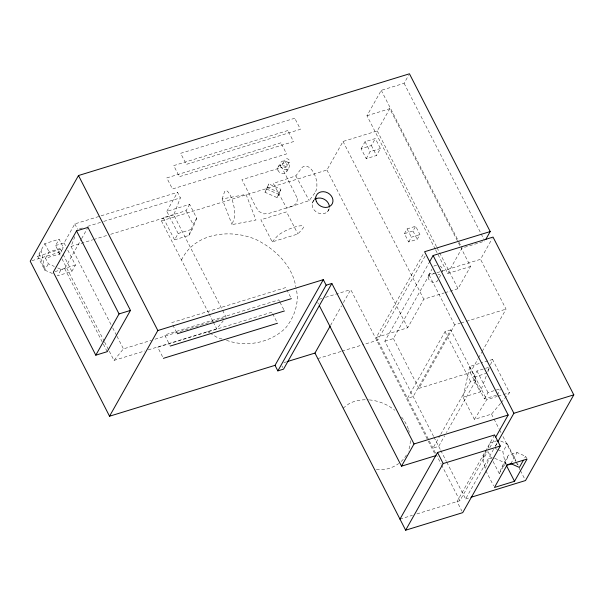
<?xml version="1.0" encoding="UTF-8"?>
<svg xmlns="http://www.w3.org/2000/svg" width="604" height="604" viewBox="0 0 604 604"><rect width="100%" height="100%" fill="white"/><g stroke="black" fill="none" stroke-linecap="round" stroke-linejoin="round"><path stroke-width="0.45" stroke-dasharray="3.02 2.27" d="M500.535 403.396L491.513 414.118L474.397 419.38L463.064 397.236L469.723 366.477L480.256 363.238M222.144 198.988L224.378 192.246A14.889 4.168 75.8 0 1 231.574 198.316A14.889 4.168 75.8 0 1 234.299 217.863L232.064 224.605L255.975 220.007L246.054 194.39L222.144 198.988L232.064 224.605M463.064 397.236L480.18 391.973L486.53 375.28M487.866 371.762L489.202 368.251M490.539 364.733L492.547 359.463L481.131 362.974M110.993 324.537L71.03 246.477L75.674 234.541M154.986 339.191L226.168 317.304L173.748 214.903L180.377 197.855L177.538 192.321L100.815 215.9M174.571 239.848L188.833 235.462L193.144 224.529L196.723 218.18L189.641 204.341L166.81 211.362L178.15 233.499L174.571 239.848L163.239 217.704L186.062 210.69L189.641 204.341M188.833 235.462L192.412 229.112L196.723 218.18M265.013 192.276L268.833 183.948L280.913 189.301L278.882 194.45L277.093 197.629L265.013 192.276L268.833 183.948M277.093 197.629L280.913 189.301M492.23 457.779L489.074 458.753L485.012 469.059L482.792 458.059L485.669 450.773M487.904 448.508L490.138 442.838L497.945 440.437M493.106 461.539L499.281 473.596L502.151 466.303L508.409 455.197L517.084 452.532L525.623 456.314L526.688 458.391M499.281 473.596L505.54 462.49L508.409 455.197M52.465 273.536L44.779 270.139L37.697 256.3L44.847 243.601L59.116 239.214L63.367 247.519L59.788 253.869L45.519 258.255L48.358 263.789L54.33 266.44M45.519 258.255L49.098 251.906L63.367 247.519M59.788 253.869L55.538 245.564L59.116 239.214M39.124 253.756L44.779 270.139L48.358 263.789M31.982 260.679L58.731 252.457L60.521 249.278L62.71 253.559M55.538 245.564L64.1 242.936L74.828 223.895L99.917 216.179M75.432 265.073L61.163 269.459L57.591 275.809L71.853 271.423L75.432 265.073L67.354 249.301M55.055 271.611L64.711 268.644L81.125 239.524M81.578 238.708L87.505 228.199M208.607 313.008L161.449 220.883L163.239 217.704M166.81 211.362L177.538 192.321M277.878 167.399L280.271 163.148M282.627 163.903L285.02 159.652M286.877 166.372A2.454 2.046 29.4 0 0 284.59 162.989A2.454 2.046 29.4 0 0 282.793 166.047A2.454 2.046 29.4 0 0 286.877 166.372L289.263 162.121A2.454 2.046 29.4 0 0 286.983 158.739A2.454 2.046 29.4 0 0 285.186 161.797A2.454 2.046 29.4 0 0 289.263 162.121M286.84 171.362L289.233 167.119M161.449 220.883L326.93 170.011L343.027 141.449L377.266 130.925L389.784 108.705L460.776 247.398M313.921 200.166L314.82 198.58M312.298 203.08L315.877 196.738M435.257 249.15L366.96 115.726L381.26 90.336L404.091 83.322L408.561 75.387M361.124 148.697L365.058 141.713L375.326 138.558L380.429 148.524L376.496 155.507L366.22 158.663L361.124 148.697L371.392 145.541L375.326 138.558M327.579 211.642L329.369 208.471M366.22 158.663L370.154 151.68L380.429 148.524M330.562 325.397L341.562 305.873M343.397 302.619L350.735 289.595L434.88 453.981M404.423 233.657L407.111 228.893L415.665 226.266L419.916 234.563L417.236 239.327L408.674 241.962L404.423 233.657L412.985 231.022L415.665 226.266M408.674 241.962L411.362 237.198L419.916 234.563M435.537 453.136L376.307 337.417L424.129 252.548M425.08 256.134L377.719 340.188L362.521 344.861M433.581 436.405L384.846 341.2L428.991 262.853M428.379 275.59L431.958 269.248M384.846 341.2L393.4 338.565L429.165 275.092L480.527 259.305L492.147 238.678M376.307 337.417L407.692 327.768L423.781 299.207L443.978 293M439.38 277.493L440.724 275.107M435.688 249.988L447.715 273.484L462.022 248.093L484.846 241.079M444.854 292.729L458.021 288.682L470.539 266.47L461.199 248.229M450.735 329.905L445.027 331.664L407.474 398.308L413.181 396.556L450.735 329.905L476.231 379.727L446.469 432.555M393.4 338.565L418.904 388.387L454.669 324.914L460.074 323.253M418.904 388.387L470.267 372.6L478.066 358.753M478.519 357.946L481.735 352.245M482.196 351.43L506.031 309.127L480.527 259.305M440.301 435.122L432.977 448.123L438.685 446.371L444.635 435.809M440.761 434.306L470.531 381.479L476.231 379.727M496.435 395.227L484.453 398.912L473.4 377.326L476.979 370.977L484.68 368.606M489.368 367.821L486.243 373.378L473.4 377.326M484.453 398.912L488.024 392.562L500.014 388.878M497.288 394.963L500.422 389.414M494.593 434.948L457.039 501.592L461.901 511.082M482.792 458.059L486.371 451.709M416.919 513.921L459.893 500.716L487.481 451.747M489.784 447.67L494.842 438.693M446.801 462.234L465.601 498.957L493.649 449.18M495.491 445.911L497.326 442.649M495.235 446.515L497.469 442.551M505.956 464.559L505.103 462.883L502.883 451.883L507.352 443.948L499.667 440.55M510.825 463.638L517.084 452.532M524.733 457.9L525.623 456.314M474.397 419.38L486.726 399.689L497.258 396.451M181.494 260.045C194.601 232.54 230.736 228.501 256.255 239.637C274.948 248.976 292.366 265.413 295.786 286.794M314.843 192.948L309.203 200.581L286.651 208.131L273.287 183.412L295.839 175.87L301.479 168.237A14.889 8.109 74.8 0 1 313.808 172.955A14.889 8.109 74.8 0 1 314.843 192.948M109.286 351.211L113.99 360.399L123.45 348.886L151.385 340.294M148.214 349.875L216.7 328.818L223.208 320.905M501.131 402.679L509.549 392.675L492.547 359.463M272.215 241.902L277.04 236.451A14.889 3.428 -23.6 0 1 294.692 227.051A14.889 3.428 -23.6 0 1 302.717 228.554L297.893 234.005L272.215 241.902L260.883 219.758L286.56 211.868L297.893 234.005M343.14 408.1L349.376 403.472A40.075 33.454 29.4 0 1 368.417 399.84M366.96 115.726L389.784 108.705M79.464 228.871L83.065 227.768M87.572 226.379L102.891 221.676M103.79 221.396L180.377 197.855M37.697 256.3L60.521 249.278M71.03 246.477L92.654 239.826M93.552 239.554L107.067 235.401M110.675 234.292L173.748 214.903M178.15 233.499L192.412 229.112M113.99 360.399L144.613 350.977M271.845 312.185L157.72 347.27L162.574 356.76M319.199 299.29L321.902 298.459M325.503 297.349L350.735 289.595M447.715 273.484L470.539 266.47M283.888 362.627L286.553 361.804M317.802 358.602L341.056 351.46M341.947 351.181L361.622 345.133M460.98 322.974L465.48 321.592M466.386 321.313L506.031 309.127M485.533 368.342L489.814 367.028M498.134 396.186L502.528 394.835M503.404 394.563L509.549 392.675M502.151 466.303L504.755 465.503M399.976 519.13L412.456 515.295M465.601 498.957L469.18 497.862M376.368 469.648L383.276 469.693A40.075 33.454 29.4 0 0 398.731 463.517M222.053 339.01L217.599 337.712L210.683 333.491M226.508 340.309C246.507 347.534 270.237 342.921 285.594 328.017C294.571 316.821 299.848 301.94 295.93 287.708M267.043 187.127L279.123 192.472M266.802 189.105L278.882 194.45M495.197 448.478L496.903 449.24M497.756 449.618L502.883 451.883M494.744 458.3L505.103 462.883M57.75 267.95L61.163 269.459M207.61 331.611L209.92 333.023M295.839 175.87L309.203 200.581M404.091 83.322L484.416 240.241M381.26 90.336L458.579 241.381M459.01 242.219L462.022 248.093M377.266 130.925L436.654 246.945M437.085 247.783L439.221 251.959M439.652 252.789L458.021 288.682M371.392 145.541L376.496 155.507M412.985 231.022L417.236 239.327M365.058 141.713L370.154 151.68M407.111 228.893L411.362 237.198M429.165 275.092L454.669 324.914M476.979 370.977L488.024 392.562M469.723 366.477L486.726 399.689M507.352 443.948L516.118 461.071M517.341 463.464L518.149 465.05M470.267 372.6L480.18 391.973M491.513 414.118L493.642 418.27M494.064 419.101L499.168 429.059M499.591 429.889L501.29 433.211M502.989 436.533L515.74 461.441M516.163 462.271L517.439 464.763M519.146 468.085L519.991 469.746M520.414 470.576L524.665 478.881M445.027 331.664L470.531 381.479M343.027 141.449L423.781 299.207M505.54 462.49L506.243 463.872M488.1 451.754L491.437 458.277M485.873 470.735L493.581 485.797M326.93 170.011L407.692 327.768M434.004 437.236L440.391 449.708M440.814 450.546L446.371 461.396M435.967 453.966L441.094 463.985M441.524 464.823L459.893 500.716M317.712 302.491L318.519 304.076M290.562 297.077L285.7 287.587L171.574 322.672L172.382 324.257M279.584 301.471L278.776 299.886L164.643 334.971L169.905 345.254M279.984 302.257L284.039 310.169M272.653 313.77L277.108 322.468M281.947 365.964L282.755 367.549M186.062 210.69L193.144 224.529M209.029 313.838L212.85 321.29M213.272 322.121L216.7 328.818M172.789 325.043L176.836 332.955M74.828 223.895L77.659 229.429M112.706 327.897L116.572 335.454M117.002 336.292L123.45 348.886M64.1 242.936L66.931 248.471M63.126 254.375L71.853 271.423M58.731 252.457L61.193 257.259M61.993 258.829L104.16 341.2M104.59 342.03L108.856 350.38M64.711 268.644L102.922 343.291M103.352 344.129L107.218 351.671M44.847 243.601L49.098 251.906M41.268 249.95L44.779 270.139M406.386 455.046A40.075 33.454 29.4 0 1 399.448 462.974M369.354 399.908A40.075 33.454 29.4 0 1 394.729 410.237M401.615 417.122A40.075 33.454 29.4 0 1 408.259 428.848M408.546 429.671A40.075 33.454 29.4 0 1 409.331 432.404M410.312 440.671A40.075 33.454 29.4 0 1 408.296 451.113M329.21 208.727A8.985 7.497 29.4 0 1 316.239 211.921A8.985 7.497 29.4 0 1 315.28 199.109M438.043 279.871A5.293 4.417 29.4 0 1 431.792 281.947A5.293 4.417 29.4 0 1 428.259 275.96A5.293 4.417 29.4 0 1 434.193 273.363M439.946 274.224A5.293 4.417 29.4 0 1 438.028 274.427M433.838 266.243A5.293 4.417 29.4 0 1 436.677 265.156M439.916 265.987A5.293 4.417 29.4 0 1 442.513 271.936M297.47 198.641L296.685 203.208L292.948 206.024L268.991 213.386L263.888 213.907L258.98 211.528L255.975 207.172L241.902 179.675L281.841 167.391L297.47 198.641M294.775 118.233L180.649 153.318L186.311 164.386L300.437 129.301L294.775 118.233M287.844 130.532L173.718 165.617L179.38 176.685L293.514 141.6L287.844 130.532M280.913 142.831L166.787 177.916L172.457 188.984L286.583 153.899L280.913 142.831M280.279 165.889A4.907 4.1 29.4 0 0 288.312 168.433A4.907 4.1 29.4 0 0 285.662 161.087A4.907 4.1 29.4 0 0 280.279 165.889M277.885 170.139A4.907 4.1 29.4 0 0 285.918 172.676A4.907 4.1 29.4 0 0 283.268 165.33A4.907 4.1 29.4 0 0 277.885 170.139"/><path stroke-width="0.91" d="M485.737 239.494L490.206 231.558L409.452 73.801L78.482 175.537L30.2 261.222L109.543 416.216L275.024 365.344L323.306 279.66L326.145 285.194L277.855 370.886L275.024 365.344M76.549 230.894L53.303 272.155L95.802 355.182L107.218 351.671L130.464 310.418L87.957 227.383L76.549 230.894L119.048 313.929L95.802 355.182M109.543 416.216L157.825 330.531L323.306 279.66M319.327 305.654L401.501 466.182L414.019 443.97L331.845 283.442L283.563 369.127L277.855 370.886M287.436 361.532L314.971 353.068L330.101 326.213M429.444 262.038L433.128 255.515L493.045 237.093L573.8 394.85L525.518 480.542L470.969 497.311M399.976 519.13L437.53 452.487L494.593 434.948L500.263 446.016L462.709 512.66L405.646 530.199L314.971 353.068M405.646 530.199L443.2 463.555L500.263 446.016M495.763 437.062L508.175 415.024L424.589 251.732L490.206 231.558M497.787 441.834L513.883 413.272L573.8 394.85M523.389 460.278L519.365 467.421L510.825 463.638L506.492 464.974M514.525 481.297L527.043 459.078L506.952 465.254L494.434 487.473L514.525 481.297L506.386 465.397M119.048 313.929L130.464 310.418M326.145 285.194L331.845 283.442M177.244 333.748L291.37 298.663M170.313 346.039L284.439 310.962M163.382 358.338L277.508 323.253M414.019 443.97L508.175 415.024M401.501 466.182L435.741 455.658M433.128 255.515L513.883 413.272M437.53 452.487L443.2 463.555M78.482 175.537L157.825 330.531M315.28 199.109A8.985 7.497 29.4 0 1 324.408 199.358A8.985 7.497 29.4 0 1 329.399 207.021M316.315 201.374A8.985 7.497 29.4 0 0 331.158 205.3A8.985 7.497 29.4 0 0 325.518 192.012A8.985 7.497 29.4 0 0 316.315 201.374"/></g></svg>
